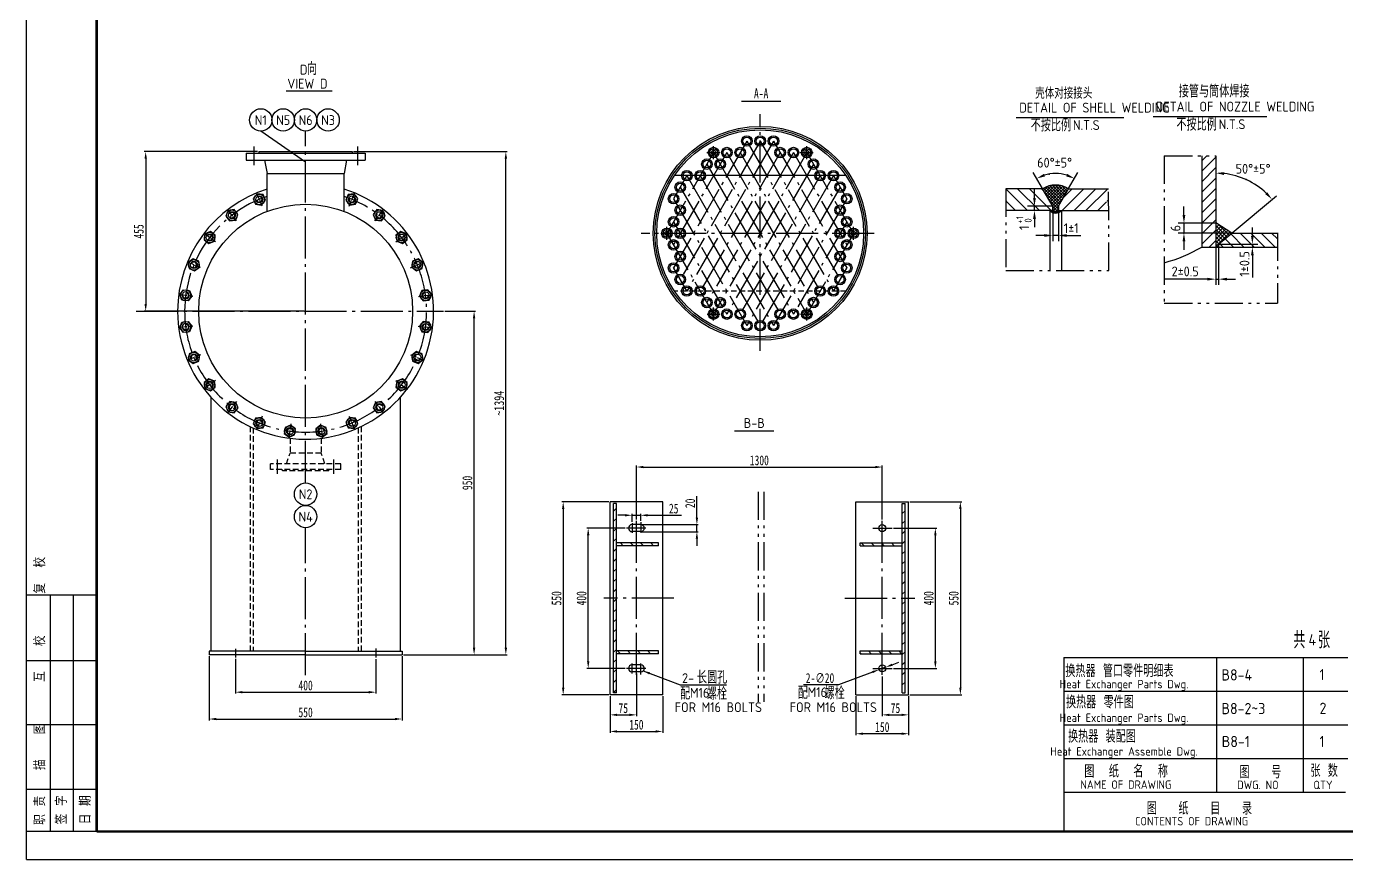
# Model space of a CAD drawing. Extents: x 3752 to 5058, y 2005 to 3221.
# Drawn here: x 3751.9 to 4222.5, y 2627.3 to 2924.3 of the extents above; entities that cross this region are included whole.
import ezdxf
from ezdxf.enums import TextEntityAlignment as Align

# ---------------------------------------------------------------- set-up
doc = ezdxf.new("R2010")
doc.units = 0
for name, pattern in [('CENTER', [20, 15, -2, 1, -2]), ('DIVIDE', [18, 10, -2, 1, -2, 1, -2]), ('HIDDEN', [0.375, 0.25, -0.125])]:
    doc.linetypes.add(name, pattern=pattern)
doc.layers.get('0').update_dxf_attribs({"linetype": 'CONTINUOUS'})
doc.layers.get('Defpoints').update_dxf_attribs({"linetype": 'CONTINUOUS'})
for name, color, linetype in [('1', 7, 'CONTINUOUS'), ('2', 1, 'CONTINUOUS'), ('3', 2, 'CENTER'), ('4', 6, 'DIVIDE'), ('5', 3, 'HIDDEN')]:
    doc.layers.add(name, color=color, linetype=linetype)
doc.styles.add('ACISOTS', font='isocp.shx', dxfattribs={"height": 1, "bigfont": 'gbcbig.shx'})
doc.styles.add('H5', font='romans.shx', dxfattribs={"width": 0.75, "bigfont": 'hz5.shx'})
doc.styles.add('HZ5', font='GungsuhChe.ttf', dxfattribs={"width": 0.75})
doc.dimstyles.new('8', dxfattribs={"dimtxt": 3.5, "dimasz": 2.5, "dimexe": 0.5, "dimexo": 0.5, "dimtad": 1, "dimdec": 0, "dimlfac": 8, "dimzin": 0, "dimdsep": 46, "dimtxsty": 'HZ5', "dimcen": 0, "dimadec": 0, "dimazin": 0, "dimtfac": 0.857143, "dimtdec": 0, "dimtmove": 0, "dimatfit": 0, "dimfxl": 0, "dimtvp": 1.5, "dimtolj": 1, "dimtzin": 0, "dimarcsym": 0})
doc.dimstyles.new('副本8', dxfattribs={"dimtxt": 3.5, "dimasz": 2.5, "dimexe": 0.5, "dimexo": 0.5, "dimtad": 1, "dimtih": 1, "dimtoh": 1, "dimdec": 0, "dimlfac": 8, "dimzin": 0, "dimdsep": 46, "dimtxsty": 'HZ5', "dimcen": 0, "dimadec": 0, "dimazin": 0, "dimtfac": 0.857143, "dimtdec": 0, "dimtmove": 0, "dimatfit": 0, "dimfxl": 0, "dimtvp": 1.5, "dimtolj": 1, "dimtzin": 0, "dimarcsym": 0})
pattern_1 = [(45, (314.3665, 20.7296), (-1.7960512, 1.7960512), [])]

# ---------------------------------------------------------------- blocks, each defined once
blk = doc.blocks.new('WSJTO4')
for p, q in [((0.16, 84.28), (-24.93, 84.28)), ((-16.46, 84.28), (-16.46, -0.03)), ((-8.31, 84.28), (-8.31, -0.03)), ((0.16, 60.84), (-24.93, 60.84)), ((0.16, 38.06), (-24.93, 38.06)), ((0.16, 14.95), (-24.93, 14.95)), ((0.16, -0.03), (-24.93, -0.03))]:
    blk.add_line(p, q)
at = {"style": 'H5'}
for s, p in [('职 责   描   图     互   校     复  校', (-18.19, 2.35)), ('签 字', (-10.49, 2.54)), ('日 期', (-1.94, 2.54))]:
    blk.add_text(s, height=4, rotation=90, dxfattribs=at).set_placement(p)
blk = doc.blocks.new('*U10')
at = {"layer": '1'}
blk.add_arc((3037, 1225.4), 8, 98.1643, 7.5, dxfattribs=at)
at = {"layer": '2'}
blk.add_lwpolyline([(3026.4, 1239.1), (3019.8, 1223.1), (3030.3, 1209.4), (3047.5, 1211.6), (3054.1, 1227.6), (3043.6, 1241.4)], close=True, dxfattribs=at)
for radius in [15, 10]:
    blk.add_circle((3037, 1225.4), radius, dxfattribs=at)
at = {"layer": '3'}
blk.add_line((3016.4, 1222.6), (3057.6, 1228.1), dxfattribs=at)
blk = doc.blocks.new('*D42')
at = {"layer": '1', "color": 0, "lineweight": -2}
for p, q in [((4098.12, 2962.79), (4098.12, 2950.37)), ((4148.12, 2962.7), (4148.12, 2950.37)), ((4100.62, 2950.87), (4145.62, 2950.87))]:
    blk.add_line(p, q, dxfattribs=at)
at = {"layer": '1', "color": 0}
for points in [[(4100.62, 2951.29), (4100.62, 2950.45), (4098.12, 2950.87)], [(4145.62, 2951.29), (4145.62, 2950.45), (4148.12, 2950.87)]]:
    blk.add_solid(points, dxfattribs=at)
at = {"layer": 'Defpoints', "color": 0}
for p in [(4098.12, 2963.29), (4148.12, 2963.2), (4148.12, 2950.87)]:
    blk.add_point(p, dxfattribs=at)
at = {"layer": '1', "color": 0, "insert": (4123.12, 2953.25), "char_height": 3.5, "attachment_point": 5, "style": 'HZ5'}
blk.add_mtext('\\A1;400', dxfattribs=at)
blk = doc.blocks.new('*D43')
at = {"layer": '1', "color": 0, "lineweight": -2}
for p, q in [((4088.75, 2963.73), (4088.75, 2940.81)), ((4157.5, 2963.73), (4157.5, 2940.81)), ((4091.25, 2941.31), (4155, 2941.31))]:
    blk.add_line(p, q, dxfattribs=at)
at = {"layer": '1', "color": 0}
for points in [[(4091.25, 2941.73), (4091.25, 2940.89), (4088.75, 2941.31)], [(4155, 2941.73), (4155, 2940.89), (4157.5, 2941.31)]]:
    blk.add_solid(points, dxfattribs=at)
at = {"layer": 'Defpoints', "color": 0}
for p in [(4088.75, 2964.23), (4157.5, 2964.23), (4157.5, 2941.31)]:
    blk.add_point(p, dxfattribs=at)
at = {"layer": '1', "color": 0, "insert": (4123.12, 2943.68), "char_height": 3.5, "attachment_point": 5, "style": 'HZ5'}
blk.add_mtext('\\A1;550', dxfattribs=at)
blk = doc.blocks.new('*D44')
at = {"layer": '1', "color": 0, "lineweight": -2}
for p, q in [((3901.09, 2822.84), (3911.97, 2822.84)), ((3911.47, 2702.88), (3911.47, 2820.34)), ((3886.28, 2700.38), (3911.97, 2700.38))]:
    blk.add_line(p, q, dxfattribs=at)
at = {"layer": '1', "color": 0}
for points in [[(3911.05, 2820.34), (3911.88, 2820.34), (3911.47, 2822.84)], [(3911.05, 2702.88), (3911.88, 2702.88), (3911.47, 2700.38)]]:
    blk.add_solid(points, dxfattribs=at)
at = {"layer": 'Defpoints', "color": 0}
for p in [(3900.59, 2822.84), (3911.47, 2822.84), (3885.78, 2700.38)]:
    blk.add_point(p, dxfattribs=at)
at = {"layer": '1', "color": 0, "insert": (3909.09, 2761.61), "char_height": 3.5, "attachment_point": 5, "rotation": 90, "style": 'HZ5'}
blk.add_mtext('\\A1;950', dxfattribs=at)
blk = doc.blocks.new('*D45')
at = {"layer": '1', "color": 0, "lineweight": -2}
for p, q in [((3868.53, 2879.71), (3923.29, 2879.71)), ((3922.79, 2702.88), (3922.79, 2877.21)), ((3886.78, 2700.38), (3923.29, 2700.38))]:
    blk.add_line(p, q, dxfattribs=at)
at = {"layer": '1', "color": 0}
for points in [[(3922.38, 2877.21), (3923.21, 2877.21), (3922.79, 2879.71)], [(3922.38, 2702.88), (3923.21, 2702.88), (3922.79, 2700.38)]]:
    blk.add_solid(points, dxfattribs=at)
at = {"layer": 'Defpoints', "color": 0}
for p in [(3868.03, 2879.71), (3922.79, 2879.71), (3886.28, 2700.38)]:
    blk.add_point(p, dxfattribs=at)
at = {"layer": '1', "color": 0, "insert": (3920.42, 2790.05), "char_height": 3.5, "attachment_point": 5, "rotation": 90, "style": 'HZ5'}
blk.add_mtext('\\A1;~{\\f宋体|b0|i0|c134|p54;1394}', dxfattribs=at)
blk = doc.blocks.new('*D48')
at = {"layer": '1', "color": 0, "lineweight": -2}
for p, q in [((3633.86, 2664.89), (3633.86, 2651.8)), ((3652.61, 2664.89), (3652.61, 2651.8)), ((3636.36, 2652.3), (3650.11, 2652.3))]:
    blk.add_line(p, q, dxfattribs=at)
at = {"layer": '1', "color": 0}
for points in [[(3636.36, 2652.72), (3636.36, 2651.88), (3633.86, 2652.3)], [(3650.11, 2652.72), (3650.11, 2651.88), (3652.61, 2652.3)]]:
    blk.add_solid(points, dxfattribs=at)
at = {"layer": 'Defpoints', "color": 0}
for p in [(3633.86, 2665.39), (3652.61, 2665.39), (3652.61, 2652.3)]:
    blk.add_point(p, dxfattribs=at)
at = {"layer": '1', "color": 0, "insert": (3643.23, 2654.68), "char_height": 3.5, "attachment_point": 5, "style": 'HZ5'}
blk.add_mtext('\\A1;150', dxfattribs=at)
blk = doc.blocks.new('*D49')
at = {"layer": '1', "color": 0, "lineweight": -2}
for p, q in [((3643.23, 2673.01), (3643.23, 2657.71)), ((3633.86, 2664.89), (3633.86, 2657.71)), ((3636.36, 2658.21), (3640.73, 2658.21))]:
    blk.add_line(p, q, dxfattribs=at)
at = {"layer": '1', "color": 0}
for points in [[(3636.36, 2658.63), (3636.36, 2657.79), (3633.86, 2658.21)], [(3640.73, 2658.63), (3640.73, 2657.79), (3643.23, 2658.21)]]:
    blk.add_solid(points, dxfattribs=at)
at = {"layer": 'Defpoints', "color": 0}
for p in [(3643.23, 2673.51), (3633.86, 2665.39), (3643.23, 2658.21)]:
    blk.add_point(p, dxfattribs=at)
at = {"layer": '1', "color": 0, "insert": (3638.55, 2660.58), "char_height": 3.5, "attachment_point": 5, "style": 'HZ5'}
blk.add_mtext('\\A1;75', dxfattribs=at)
blk = doc.blocks.new('*D50')
at = {"layer": '1', "color": 0, "lineweight": -2}
for p, q in [((3730.9, 2671.94), (3730.9, 2657.71)), ((3740.27, 2664.89), (3740.27, 2657.71)), ((3733.4, 2658.21), (3737.77, 2658.21))]:
    blk.add_line(p, q, dxfattribs=at)
at = {"layer": '1', "color": 0}
for points in [[(3733.4, 2658.62), (3733.4, 2657.79), (3730.9, 2658.21)], [(3737.77, 2658.62), (3737.77, 2657.79), (3740.27, 2658.21)]]:
    blk.add_solid(points, dxfattribs=at)
at = {"layer": 'Defpoints', "color": 0}
for p in [(3730.9, 2672.44), (3740.27, 2665.39), (3740.27, 2658.21)]:
    blk.add_point(p, dxfattribs=at)
at = {"layer": '1', "color": 0, "insert": (3735.59, 2660.58), "char_height": 3.5, "attachment_point": 5, "style": 'HZ5'}
blk.add_mtext('\\A1;75', dxfattribs=at)
blk = doc.blocks.new('*D51')
at = {"layer": '1', "color": 0, "lineweight": -2}
for p, q in [((3721.52, 2664.89), (3721.52, 2650.98)), ((3740.27, 2664.89), (3740.27, 2650.98)), ((3737.77, 2651.48), (3724.02, 2651.48))]:
    blk.add_line(p, q, dxfattribs=at)
at = {"layer": '1', "color": 0}
for points in [[(3724.02, 2651.9), (3724.02, 2651.06), (3721.52, 2651.48)], [(3737.77, 2651.9), (3737.77, 2651.06), (3740.27, 2651.48)]]:
    blk.add_solid(points, dxfattribs=at)
at = {"layer": 'Defpoints', "color": 0}
for p in [(3721.52, 2665.39), (3740.27, 2665.39), (3721.52, 2651.48)]:
    blk.add_point(p, dxfattribs=at)
at = {"layer": '1', "color": 0, "insert": (3730.9, 2653.85), "char_height": 3.5, "attachment_point": 5, "style": 'HZ5'}
blk.add_mtext('\\A1;150', dxfattribs=at)
blk = doc.blocks.new('*D52')
at = {"layer": '1', "color": 0, "lineweight": -2}
for p, q in [((3639.22, 2724.76), (3625.56, 2724.76)), ((3626.06, 2677.26), (3626.06, 2722.26)), ((3639.22, 2674.76), (3625.56, 2674.76))]:
    blk.add_line(p, q, dxfattribs=at)
at = {"layer": '1', "color": 0}
for points in [[(3625.64, 2722.26), (3626.47, 2722.26), (3626.06, 2724.76)], [(3625.64, 2677.26), (3626.47, 2677.26), (3626.06, 2674.76)]]:
    blk.add_solid(points, dxfattribs=at)
at = {"layer": 'Defpoints', "color": 0}
for p in [(3626.06, 2724.76), (3639.72, 2724.76), (3639.72, 2674.76)]:
    blk.add_point(p, dxfattribs=at)
at = {"layer": '1', "color": 0, "insert": (3623.68, 2699.76), "char_height": 3.5, "attachment_point": 5, "rotation": 90, "style": 'HZ5'}
blk.add_mtext('\\A1;400', dxfattribs=at)
blk = doc.blocks.new('*D53')
at = {"layer": '1', "color": 0, "lineweight": -2}
for p, q in [((3633.36, 2734.14), (3616.64, 2734.14)), ((3617.14, 2731.64), (3617.14, 2667.89)), ((3633.36, 2665.39), (3616.64, 2665.39))]:
    blk.add_line(p, q, dxfattribs=at)
at = {"layer": '1', "color": 0}
for points in [[(3616.72, 2731.64), (3617.56, 2731.64), (3617.14, 2734.14)], [(3616.72, 2667.89), (3617.56, 2667.89), (3617.14, 2665.39)]]:
    blk.add_solid(points, dxfattribs=at)
at = {"layer": 'Defpoints', "color": 0}
for p in [(3633.86, 2734.14), (3617.14, 2665.39), (3633.86, 2665.39)]:
    blk.add_point(p, dxfattribs=at)
at = {"layer": '1', "color": 0, "insert": (3614.76, 2699.76), "char_height": 3.5, "attachment_point": 5, "rotation": 90, "style": 'HZ5'}
blk.add_mtext('\\A1;550', dxfattribs=at)
blk = doc.blocks.new('*D54')
at = {"layer": '1', "color": 0, "lineweight": -2}
for p, q in [((3734.91, 2724.76), (3750.31, 2724.76)), ((3749.81, 2677.26), (3749.81, 2722.26)), ((3734.91, 2674.76), (3750.31, 2674.76))]:
    blk.add_line(p, q, dxfattribs=at)
at = {"layer": '1', "color": 0}
for points in [[(3749.4, 2722.26), (3750.23, 2722.26), (3749.81, 2724.76)], [(3749.4, 2677.26), (3750.23, 2677.26), (3749.81, 2674.76)]]:
    blk.add_solid(points, dxfattribs=at)
at = {"layer": 'Defpoints', "color": 0}
for p in [(3734.41, 2724.76), (3749.81, 2724.76), (3734.41, 2674.76)]:
    blk.add_point(p, dxfattribs=at)
at = {"layer": '1', "color": 0, "insert": (3747.44, 2699.76), "char_height": 3.5, "attachment_point": 5, "rotation": 90, "style": 'HZ5'}
blk.add_mtext('\\A1;400', dxfattribs=at)
blk = doc.blocks.new('*D55')
at = {"layer": '1', "color": 0, "lineweight": -2}
for p, q in [((3740.77, 2734.14), (3759.23, 2734.14)), ((3758.73, 2731.64), (3758.73, 2667.89)), ((3740.77, 2665.39), (3759.23, 2665.39))]:
    blk.add_line(p, q, dxfattribs=at)
at = {"layer": '1', "color": 0}
for points in [[(3758.32, 2731.64), (3759.15, 2731.64), (3758.73, 2734.14)], [(3758.32, 2667.89), (3759.15, 2667.89), (3758.73, 2665.39)]]:
    blk.add_solid(points, dxfattribs=at)
at = {"layer": 'Defpoints', "color": 0}
for p in [(3740.27, 2734.14), (3740.27, 2665.39), (3758.73, 2665.39)]:
    blk.add_point(p, dxfattribs=at)
at = {"layer": '1', "color": 0, "insert": (3756.36, 2699.76), "char_height": 3.5, "attachment_point": 5, "rotation": 90, "style": 'HZ5'}
blk.add_mtext('\\A1;550', dxfattribs=at)
blk = doc.blocks.new('*D56')
at = {"layer": '1', "color": 0, "lineweight": -2}
for p, q in [((3727.39, 2673.45), (3715.23, 2668.93)), ((3732.07, 2675.2), (3729.73, 2674.33)), ((3734.41, 2676.07), (3736.76, 2676.95)), ((3715.23, 2668.93), (3702.8, 2668.93))]:
    blk.add_line(p, q, dxfattribs=at)
at = {"layer": '1', "color": 0}
for points in [[(3727.24, 2673.84), (3727.53, 2673.06), (3729.73, 2674.33)], [(3734.27, 2676.46), (3734.56, 2675.68), (3732.07, 2675.2)]]:
    blk.add_solid(points, dxfattribs=at)
at = {"layer": 'Defpoints', "color": 0}
for p in [(3729.73, 2674.33), (3732.07, 2675.2)]:
    blk.add_point(p, dxfattribs=at)
at = {"layer": '1', "color": 0, "insert": (3708.7, 2671.3), "char_height": 3.5, "attachment_point": 5, "style": 'HZ5'}
blk.add_mtext('\\A1;2-∅20', dxfattribs=at)
blk = doc.blocks.new('*D57')
at = {"layer": '1', "color": 0, "lineweight": -2}
for p, q in [((3641.67, 2727.03), (3641.67, 2729.85)), ((3644.8, 2727.38), (3644.8, 2729.85)), ((3639.17, 2729.35), (3636.67, 2729.35)), ((3641.67, 2729.35), (3644.8, 2729.35)), ((3647.3, 2729.35), (3659.35, 2729.35))]:
    blk.add_line(p, q, dxfattribs=at)
at = {"layer": '1', "color": 0}
for points in [[(3639.17, 2729.77), (3639.17, 2728.94), (3641.67, 2729.35)], [(3647.3, 2729.77), (3647.3, 2728.94), (3644.8, 2729.35)]]:
    blk.add_solid(points, dxfattribs=at)
at = {"layer": 'Defpoints', "color": 0}
for p in [(3641.67, 2726.53), (3644.8, 2729.35), (3644.8, 2726.88)]:
    blk.add_point(p, dxfattribs=at)
at = {"layer": '1', "color": 0, "insert": (3656.53, 2731.73), "char_height": 3.5, "attachment_point": 5, "style": 'HZ5'}
blk.add_mtext('\\A1;25', dxfattribs=at)
blk = doc.blocks.new('*D58')
at = {"layer": '1', "color": 0, "lineweight": -2}
for p, q in [((3664.8, 2728.51), (3664.8, 2736.2)), ((3645.3, 2726.01), (3665.3, 2726.01)), ((3664.8, 2723.51), (3664.8, 2726.01)), ((3645.3, 2723.51), (3665.3, 2723.51)), ((3664.8, 2721.01), (3664.8, 2718.51))]:
    blk.add_line(p, q, dxfattribs=at)
at = {"layer": '1', "color": 0}
for points in [[(3664.38, 2728.51), (3665.22, 2728.51), (3664.8, 2726.01)], [(3664.38, 2721.01), (3665.22, 2721.01), (3664.8, 2723.51)]]:
    blk.add_solid(points, dxfattribs=at)
at = {"layer": 'Defpoints', "color": 0}
for p in [(3644.8, 2726.01), (3664.8, 2726.01), (3644.8, 2723.51)]:
    blk.add_point(p, dxfattribs=at)
at = {"layer": '1', "color": 0, "insert": (3662.42, 2733.61), "char_height": 3.5, "attachment_point": 5, "rotation": 90, "style": 'HZ5'}
blk.add_mtext('\\A1;20', dxfattribs=at)
blk = doc.blocks.new('*D59')
at = {"color": 0, "linetype": 'ByBlock'}
for p, q in [((3969.33, 2748.63), (3969.33, 2767.78)), ((4057, 2748.63), (4057, 2767.78)), ((3971.83, 2767.28), (4054.5, 2767.28))]:
    blk.add_line(p, q, dxfattribs=at)
for points in [[(3971.83, 2767.69), (3971.83, 2766.86), (3969.33, 2767.28)], [(4054.5, 2767.69), (4054.5, 2766.86), (4057, 2767.28)]]:
    blk.add_solid(points, dxfattribs=at)
at = {"layer": 'Defpoints', "color": 0, "linetype": 'ByBlock'}
for p in [(4057, 2767.28), (3969.33, 2748.13), (4057, 2748.13)]:
    blk.add_point(p, dxfattribs=at)
at = {"color": 0, "linetype": 'ByBlock', "insert": (4013.16, 2769.65), "char_height": 3.5, "attachment_point": 5, "style": 'HZ5'}
blk.add_mtext('\\A1;1300', dxfattribs=at)
blk = doc.blocks.new('*U60')
at = {"layer": '1', "color": 7, "linetype": 'Continuous'}
blk.add_line((3683.63, 2880.56), (3697.63, 2880.56), dxfattribs=at)
at = {"layer": '1', "color": 0, "linetype": 'Continuous', "style": 'HZ5', "width": 0.75}
blk.add_text('A-A', height=3.5, dxfattribs=at).set_placement((3690.63, 2883.31), align=Align.MIDDLE)
blk = doc.blocks.new('*X69')
at = {"color": 0}
for p, q in [((10.22, 27.19), (11.76, 28.73)), ((10.61, 26.52), (13.13, 29.04)), ((16.24, 23.01), (10.85, 28.39)), ((11, 25.85), (14.29, 29.14)), ((11.39, 25.17), (15.31, 29.1)), ((16.63, 23.68), (11.62, 28.69)), ((11.77, 24.5), (16.23, 28.96)), ((12.16, 23.83), (17.08, 28.74)), ((17.01, 24.35), (12.45, 28.92)), ((12.55, 23.16), (17.86, 28.46)), ((17.4, 25.02), (13.35, 29.07)), ((17.79, 25.7), (14.35, 29.14)), ((18.18, 26.37), (15.47, 29.08)), ((18.57, 27.04), (16.78, 28.83)), ((9.83, 27.86), (9.86, 27.89)), ((15.85, 22.33), (10.14, 28.05)), ((15.46, 21.66), (10.62, 26.51)), ((15.44, 20.63), (12.07, 24)), ((12.94, 22.48), (18.58, 28.13)), ((13.33, 21.81), (18.58, 27.07)), ((13.44, 20.86), (17.13, 24.56)), ((18.96, 27.71), (18.5, 28.17)), ((15.11, 19.89), (13.44, 21.56)), ((14.2, 19.74), (13.44, 20.5)), ((13.61, 19.98), (15.68, 22.05)), ((14.42, 19.72), (15.44, 20.74))]:
    blk.add_line(p, q, dxfattribs=at)
blk = doc.blocks.new('*D180')
at = {"layer": '1', "color": 0, "lineweight": -2}
for p, q in [((3834.28, 2879.71), (3793.89, 2879.71)), ((3794.39, 2877.21), (3794.39, 2825.34)), ((3850.91, 2822.84), (3793.89, 2822.84))]:
    blk.add_line(p, q, dxfattribs=at)
at = {"layer": '1', "color": 0}
for points in [[(3793.98, 2877.21), (3794.81, 2877.21), (3794.39, 2879.71)], [(3793.98, 2825.34), (3794.81, 2825.34), (3794.39, 2822.84)]]:
    blk.add_solid(points, dxfattribs=at)
at = {"layer": 'Defpoints', "color": 0}
for p in [(3834.78, 2879.71), (3794.39, 2822.84), (3851.41, 2822.84)]:
    blk.add_point(p, dxfattribs=at)
at = {"layer": '1', "color": 0, "insert": (3791.94, 2851.27), "char_height": 3.5, "attachment_point": 5, "rotation": 90, "style": 'HZ5'}
blk.add_mtext('\\A1;455', dxfattribs=at)

msp = doc.modelspace()

# ---------------------------------------------------------------- hatches: boundary and pattern name
at = {"layer": '1'}
h = msp.add_hatch(dxfattribs=at)
h.set_pattern_fill('ANSI37', color=256, angle=90, style=0)
h.set_pattern_definition([(135, (921.33926, 2534.60818), (-0.0883883476, -0.0883883476), []), (225, (921.33926, 2534.60818), (0.0883883476, -0.0883883476), [])])
h.paths.add_polyline_path([(4117.765, 2858.736), (4117.765, 2857.984, 0.193613), (4119.765, 2857.973), (4119.765, 2858.736, -0.4019748)])
h.paths.add_polyline_path([(4117.765, 2857.984), (4117.765, 2858.736), (4116.732, 2858.736, 0.1210186)])
h.paths.add_polyline_path([(4120.827, 2858.736), (4119.765, 2858.736), (4119.765, 2857.973, 0.1238724)])
h = msp.add_hatch(dxfattribs=at)
h.set_pattern_fill('ANSI37,_I', color=256, scale=0.3, style=2)
h.set_pattern_definition([(45, (1938.1354, 3170.2029), (-0.6735192, 0.6735192), []), (135, (1938.1354, 3170.2029), (-0.6735192, -0.6735192), [])])
h.paths.add_polyline_path([(4175.858, 2845.689), (4176.858, 2845.689), (4176.858, 2846.689), (4181.625, 2850.689), (4175.858, 2854.333)])
h = msp.add_hatch(dxfattribs=at)
h.set_pattern_fill('ANSI31', color=256, scale=0.8, style=0)
h.set_pattern_definition(pattern_1)
h.paths.add_polyline_path([(3962.204, 2754.243), (3961.204, 2754.243), (3961.204, 2720.493), (3962.204, 2720.493)])
h = msp.add_hatch(dxfattribs=at)
h.set_pattern_fill('ANSI31', color=256, scale=0.8, style=0)
h.set_pattern_definition([(45, (357.0918, 20.7296), (-1.7960512, 1.7960512), [])])
h.paths.add_polyline_path([(4065.12, 2754.243), (4064.12, 2754.243), (4064.12, 2720.493), (4065.12, 2720.493)])
h.paths.add_polyline_path([(4065.12, 2720.493), (4064.12, 2720.493), (4064.12, 2686.743), (4065.12, 2686.743)])
h = msp.add_hatch(dxfattribs=at)
h.set_pattern_fill('ANSI31', color=256, scale=0.8, angle=90, style=0)
h.set_pattern_definition([(135, (314.3665, 20.7296), (-1.7960512, -1.7960512), [])])
h.paths.add_polyline_path([(3969.329, 2739.243), (3969.329, 2740.243), (3962.204, 2740.243), (3962.204, 2739.243)])
h.paths.add_polyline_path([(3977.204, 2739.243), (3977.204, 2740.243), (3969.329, 2740.243), (3969.329, 2739.243)])
h.paths.add_polyline_path([(3977.204, 2700.743), (3977.204, 2701.743), (3969.329, 2701.743), (3969.329, 2700.743)])
h.paths.add_polyline_path([(3969.329, 2700.743), (3969.329, 2701.743), (3962.204, 2701.743), (3962.204, 2700.743)])
h = msp.add_hatch(dxfattribs=at)
h.set_pattern_fill('ANSI31', color=256, scale=0.8, angle=90, style=0)
h.set_pattern_definition([(135, (357.0918, 20.7296), (-1.7960512, -1.7960512), [])])
h.paths.add_polyline_path([(4064.12, 2739.243), (4064.12, 2740.243), (4056.995, 2740.243), (4056.995, 2739.243)])
h.paths.add_polyline_path([(4056.995, 2739.243), (4056.995, 2740.243), (4049.12, 2740.243), (4049.12, 2739.243)])
h.paths.add_polyline_path([(4056.995, 2700.743), (4056.995, 2701.743), (4049.12, 2701.743), (4049.12, 2700.743)])
h.paths.add_polyline_path([(4064.12, 2700.743), (4064.12, 2701.743), (4056.995, 2701.743), (4056.995, 2700.743)])
h = msp.add_hatch(dxfattribs=at)
h.set_pattern_fill('ANSI31', color=256, scale=0.8, style=0)
h.set_pattern_definition(pattern_1)
h.paths.add_polyline_path([(3962.204, 2720.493), (3961.204, 2720.493), (3961.204, 2686.743), (3962.204, 2686.743)])

# ---------------------------------------------------------------- linework, layer by layer
for p, q in [((4121.671, 2699.348), (4222.948, 2699.348)), ((4121.671, 2687.348), (4222.948, 2687.348)), ((4121.671, 2675.348), (4222.948, 2675.348)), ((4121.671, 2663.348), (4222.948, 2663.348)), ((4121.671, 2651.348), (4222.092, 2651.348))]:
    msp.add_line(p, q)
for p, q in [((3751.948, 2627.347), (3751.948, 3221.347)), ((3751.948, 2627.347), (3751.948, 3221.347)), ((4104.729, 2891.89), (4143.051, 2891.89)), ((4153.62, 2892.19), (4194.048, 2892.19)), ((3851.408, 2875.96), (3835.408, 2886.989)), ((4170.858, 2876.425), (4172.701, 2878.269)), ((4170.858, 2872.713), (4175.858, 2877.713)), ((4114.126, 2866.541), (4110.8, 2872.301)), ((4123.405, 2866.541), (4126.731, 2872.301)), ((4170.858, 2869.001), (4175.858, 2874.001)), ((4108.751, 2858.736), (4101.001, 2866.486)), ((4112.994, 2858.736), (4105.244, 2866.486)), ((4117.236, 2858.736), (4109.486, 2866.486)), ((4114.742, 2865.473), (4113.729, 2866.486)), ((4121.119, 2858.736), (4128.869, 2866.486)), ((4121.663, 2863.524), (4124.626, 2866.486)), ((4125.361, 2858.736), (4133.111, 2866.486)), ((4129.604, 2858.736), (4137.354, 2866.486)), ((4170.858, 2865.289), (4175.858, 2870.289)), ((4170.858, 2861.576), (4175.858, 2866.576)), ((4101.238, 2862.007), (4101.001, 2862.244)), ((4104.508, 2858.736), (4101.28, 2861.965)), ((4111.248, 2863.236), (4111.248, 2866.236)), ((4133.847, 2858.736), (4136.98, 2861.87)), ((4137.117, 2862.007), (4137.671, 2862.561)), ((4170.858, 2857.864), (4175.858, 2862.864)), ((4117.703, 2860.236), (4108.748, 2860.236)), ((4117.703, 2858.736), (4108.748, 2858.736)), ((4111.248, 2858.736), (4111.248, 2860.236)), ((4111.248, 2858.736), (4111.248, 2860.236)), ((4117.765, 2860.137), (4117.765, 2847.819)), ((4117.765, 2858.736), (4117.765, 2848.581)), ((4119.765, 2860.137), (4119.765, 2847.819)), ((4119.765, 2858.736), (4119.765, 2848.581)), ((4170.858, 2854.152), (4175.858, 2859.152)), ((4111.248, 2855.736), (4111.248, 2852.736)), ((4175.795, 2854.155), (4162.528, 2854.155)), ((4170.858, 2850.439), (4175.858, 2855.439)), ((4114.765, 2849.819), (4111.765, 2849.819)), ((4119.765, 2849.819), (4117.765, 2849.819)), ((4122.765, 2849.819), (4127.775, 2849.819)), ((4181.562, 2850.689), (4162.528, 2850.689)), ((4170.858, 2846.727), (4175.858, 2851.727)), ((4173.532, 2845.689), (4175.858, 2848.015)), ((4182.202, 2845.689), (4179.22, 2848.671)), ((4185.914, 2845.689), (4181.238, 2850.365)), ((4189.627, 2845.689), (4184.627, 2850.689)), ((4193.339, 2845.689), (4188.339, 2850.689)), ((4197.051, 2845.689), (4192.051, 2850.689)), ((4197.838, 2848.615), (4195.764, 2850.689)), ((4178.49, 2845.689), (4177.201, 2846.978)), ((4172.858, 2834.248), (4157.528, 2834.248)), ((3971.755, 2694.589), (3984.993, 2689.657)), ((3984.993, 2689.657), (4001.443, 2689.657)), ((3751.948, 2627.347), (4592.948, 2627.347))]:
    msp.add_line(p, q, dxfattribs=at)
at = {"layer": '1', "linetype": 'ByBlock'}
for p, q in [((4181.672, 2850.729), (4197.472, 2863.987)), ((4164.528, 2857.155), (4164.528, 2860.155)), ((4164.528, 2854.155), (4164.528, 2850.689)), ((4188.928, 2849.689), (4188.928, 2852.689)), ((4164.528, 2847.689), (4164.528, 2844.689)), ((4175.858, 2845.627), (4175.858, 2832.248)), ((4176.858, 2845.627), (4176.858, 2832.248)), ((4176.92, 2846.689), (4190.928, 2846.689)), ((4188.928, 2846.689), (4188.928, 2845.689)), ((4188.928, 2842.689), (4188.928, 2834.786)), ((4175.858, 2834.248), (4176.858, 2834.248)), ((4179.858, 2834.248), (4182.858, 2834.248))]:
    msp.add_line(p, q, dxfattribs=at)
at = {"layer": '1', "color": 7, "linetype": 'Continuous'}
msp.add_line((4004.356, 2780.213), (4018.356, 2780.213), dxfattribs=at)
at = {"layer": '1'}
for centre in [(3835.408, 2890.989), (3843.408, 2890.989), (3851.408, 2890.989), (3859.408, 2890.989), (3851.408, 2757.607), (3851.408, 2749.607)]:
    msp.add_circle(centre, 4, dxfattribs=at)
for centre, radius, start, end in [((4118.765, 2858.504), 13.431, 72.82452, 107.17548), ((4118.779, 2860.464), 2.679, 220.16135, 319.83865)]:
    msp.add_arc(centre, radius, start, end, dxfattribs=at)
at = {"layer": '1', "linetype": 'ByBlock'}
msp.add_arc((4175.858, 2845.85), 26.215, 46.56035, 83.43965, dxfattribs=at)
at = {"layer": '1'}
for p in [(4116.433, 2871.731), (4114.157, 2866.486), (4123.374, 2866.486), (4111.248, 2860.236), (4117.765, 2858.736), (4119.765, 2849.819)]:
    msp.add_point(p, dxfattribs=at)
at = {"layer": '1', "linetype": 'ByBlock'}
for p in [(4186.698, 2869.719), (4175.858, 2854.155), (4164.528, 2850.689), (4176.858, 2834.248)]:
    msp.add_point(p, dxfattribs=at)
at = {"layer": '1'}
for points in [[(4114.999, 2870.878), (4114.599, 2871.795), (4112.05, 2870.136)], [(4122.932, 2871.795), (4122.532, 2870.878), (4125.481, 2870.136)], [(4110.748, 2863.236), (4111.748, 2863.236), (4111.248, 2860.236)], [(4110.748, 2855.736), (4111.748, 2855.736), (4111.248, 2858.736)], [(4114.765, 2850.319), (4114.765, 2849.319), (4117.765, 2849.819)], [(4122.765, 2850.319), (4122.765, 2849.319), (4119.765, 2849.819)], [(3974.243, 2694.107), (3973.952, 2693.326), (3971.755, 2694.589)]]:
    msp.add_solid(points, dxfattribs=at)
at = {"layer": '1', "linetype": 'ByBlock'}
for points in [[(4178.824, 2871.395), (4178.881, 2872.393), (4175.858, 2872.065)], [(4194.247, 2865.228), (4193.519, 2864.542), (4195.94, 2862.701)], [(4164.028, 2857.155), (4165.028, 2857.155), (4164.528, 2854.155)], [(4164.028, 2847.689), (4165.028, 2847.689), (4164.528, 2850.689)], [(4188.428, 2849.689), (4189.428, 2849.689), (4188.928, 2846.689)], [(4188.428, 2842.689), (4189.428, 2842.689), (4188.928, 2845.689)], [(4172.858, 2834.748), (4172.858, 2833.748), (4175.858, 2834.248)], [(4179.858, 2834.748), (4179.858, 2833.748), (4176.858, 2834.248)]]:
    msp.add_solid(points, dxfattribs=at)
at = {"layer": '2'}
for p, q in [((3844.516, 2901.354), (3860.905, 2901.354)), ((3830.158, 2879.148), (3872.658, 2879.148)), ((3830.158, 2879.148), (3830.158, 2876.71)), ((3830.158, 2876.71), (3872.658, 2876.71)), ((3834.783, 2879.71), (3868.033, 2879.71)), ((3834.783, 2879.71), (3834.783, 2879.148)), ((3836.783, 2876.71), (3837.72, 2871.96)), ((3866.033, 2876.71), (3865.095, 2871.96)), ((3868.033, 2879.71), (3868.033, 2879.148)), ((3872.658, 2879.148), (3872.658, 2876.71)), ((4170.858, 2878.269), (4170.858, 2845.689)), ((4175.858, 2878.269), (4175.858, 2845.689)), ((3837.72, 2858.419), (3837.72, 2871.96)), ((3837.72, 2871.96), (3865.095, 2871.96)), ((3865.095, 2858.419), (3865.095, 2871.96)), ((4044.064, 2871.152), (3982.852, 2871.152)), ((4114.157, 2866.486), (4101.001, 2866.486)), ((4117.765, 2860.236), (4114.157, 2866.486)), ((4119.765, 2860.236), (4123.374, 2866.486)), ((4123.374, 2866.486), (4137.657, 2866.486)), ((4117.765, 2858.736), (4101.001, 2858.736)), ((4116.732, 2858.736), (4116.732, 2837.329)), ((4117.765, 2858.736), (4117.765, 2860.236)), ((4119.765, 2858.736), (4119.765, 2860.236)), ((4119.765, 2858.736), (4137.912, 2858.736)), ((4120.827, 2858.736), (4120.827, 2837.329)), ((4181.625, 2850.689), (4175.858, 2854.333)), ((4176.858, 2846.689), (4181.625, 2850.689)), ((4181.625, 2850.689), (4197.838, 2850.689)), ((4170.858, 2845.689), (4197.838, 2845.689)), ((4176.858, 2846.689), (4176.858, 2845.689)), ((3817.658, 2792.134), (3817.658, 2701.631)), ((3885.158, 2792.134), (3885.158, 2701.631)), ((3959.954, 2686.118), (3959.954, 2754.868)), ((3978.704, 2754.868), (3959.954, 2754.868)), ((3961.204, 2686.743), (3961.204, 2754.243)), ((3962.204, 2754.243), (3961.204, 2754.243)), ((3962.204, 2686.743), (3962.204, 2754.243)), ((3978.704, 2686.118), (3978.704, 2754.868)), ((4047.62, 2686.118), (4047.62, 2754.868)), ((4047.62, 2754.868), (4066.37, 2754.868)), ((4064.12, 2686.743), (4064.12, 2754.243)), ((4064.12, 2754.243), (4065.12, 2754.243)), ((4065.12, 2686.743), (4065.12, 2754.243)), ((4066.37, 2686.118), (4066.37, 2754.868)), ((3970.891, 2746.743), (3967.766, 2746.743)), ((3970.891, 2744.243), (3967.766, 2744.243)), ((3977.204, 2740.243), (3962.204, 2740.243)), ((3977.204, 2739.243), (3962.204, 2739.243)), ((3977.204, 2739.243), (3977.204, 2740.243)), ((4049.12, 2740.243), (4064.12, 2740.243)), ((4049.12, 2739.243), (4049.12, 2740.243)), ((4049.12, 2739.243), (4064.12, 2739.243)), ((3851.408, 2701.631), (3817.033, 2701.631)), ((3817.033, 2701.631), (3817.033, 2700.381)), ((3851.408, 2701.631), (3885.783, 2701.631)), ((3885.783, 2701.631), (3885.783, 2700.381)), ((3977.204, 2701.743), (3962.204, 2701.743)), ((3977.204, 2700.743), (3977.204, 2701.743)), ((4049.12, 2701.743), (4064.12, 2701.743)), ((4049.12, 2700.743), (4049.12, 2701.743)), ((3851.408, 2700.381), (3817.033, 2700.381)), ((3851.408, 2700.381), (3885.783, 2700.381)), ((3977.204, 2700.743), (3962.204, 2700.743)), ((4049.12, 2700.743), (4064.12, 2700.743)), ((4121.671, 2699.348), (4121.671, 2637.348)), ((4176.161, 2699.348), (4176.161, 2651.348)), ((4207.092, 2699.348), (4207.092, 2651.348)), ((3970.891, 2696.743), (3967.766, 2696.743)), ((3970.891, 2694.243), (3967.766, 2694.243)), ((3978.704, 2686.118), (3959.954, 2686.118)), ((3962.204, 2686.743), (3961.204, 2686.743)), ((4047.62, 2686.118), (4066.37, 2686.118)), ((4064.12, 2686.743), (4065.12, 2686.743))]:
    msp.add_line(p, q, dxfattribs=at)
at = {"layer": '2', "const_width": 0.9}
for points in [[(3776.948, 2637.347), (3776.948, 3211.347)], [(3776.948, 2637.347), (4582.948, 2637.347)]]:
    msp.add_lwpolyline(points, dxfattribs=at)
at = {"layer": '2'}
for centre, radius in [((4013.458, 2850.584), 38.125), ((4013.458, 2850.584), 37.5), ((4013.458, 2850.584), 36.875), ((4008.708, 2883.493), 1.875), ((4013.458, 2883.493), 1.875), ((4018.208, 2883.493), 1.875), ((3996.833, 2879.379), 1.875), ((3996.833, 2879.379), 1.375), ((4001.583, 2879.379), 1.875), ((4001.583, 2879.379), 1.375), ((4006.333, 2879.379), 1.875), ((4006.333, 2879.379), 1.375), ((4008.708, 2883.493), 1.375), ((4013.458, 2883.493), 1.375), ((4018.208, 2883.493), 1.375), ((4020.583, 2879.379), 1.875), ((4020.583, 2879.379), 1.375), ((4025.333, 2879.379), 1.875), ((4025.333, 2879.379), 1.375), ((4030.083, 2879.379), 1.875), ((4030.083, 2879.379), 1.375), ((3994.458, 2875.265), 1.875), ((3994.458, 2875.265), 1.375), ((3996.833, 2879.379), 0.75), ((3999.208, 2875.265), 1.875), ((3999.208, 2875.265), 1.375), ((4030.083, 2879.379), 0.75), ((4032.458, 2875.265), 1.875), ((4032.458, 2875.265), 1.375), ((3987.333, 2871.152), 1.875), ((3987.333, 2871.152), 1.375), ((3992.083, 2871.152), 1.875), ((3992.083, 2871.152), 1.375), ((4034.833, 2871.152), 1.875), ((4034.833, 2871.152), 1.375), ((4039.583, 2871.152), 1.875), ((4039.583, 2871.152), 1.375), ((3984.958, 2867.038), 1.875), ((3984.958, 2867.038), 1.375), ((4041.958, 2867.038), 1.875), ((4041.958, 2867.038), 1.375), ((3982.583, 2862.924), 1.875), ((3982.583, 2862.924), 1.375), ((4044.333, 2862.924), 1.875), ((4044.333, 2862.924), 1.375), ((3851.408, 2822.835), 38.125), ((3984.958, 2858.811), 1.875), ((3984.958, 2858.811), 1.375), ((4041.958, 2858.811), 1.875), ((4041.958, 2858.811), 1.375), ((3980.208, 2850.584), 1.875), ((3982.583, 2854.697), 1.875), ((3982.583, 2854.697), 1.375), ((3984.958, 2850.584), 1.875), ((4041.958, 2850.584), 1.875), ((4044.333, 2854.697), 1.875), ((4044.333, 2854.697), 1.375), ((4046.708, 2850.584), 1.875), ((3980.208, 2850.584), 1.375), ((3980.208, 2850.584), 0.75), ((3982.583, 2846.47), 1.875), ((3982.583, 2846.47), 1.375), ((3984.958, 2850.584), 1.375), ((4041.958, 2850.584), 1.375), ((4044.333, 2846.47), 1.875), ((4044.333, 2846.47), 1.375), ((4046.708, 2850.584), 1.375), ((4046.708, 2850.584), 0.75), ((3984.958, 2842.356), 1.875), ((3984.958, 2842.356), 1.375), ((4041.958, 2842.356), 1.875), ((4041.958, 2842.356), 1.375), ((3982.583, 2838.243), 1.875), ((3982.583, 2838.243), 1.375), ((4044.333, 2838.243), 1.875), ((4044.333, 2838.243), 1.375), ((3984.958, 2834.129), 1.875), ((3984.958, 2834.129), 1.375), ((4041.958, 2834.129), 1.875), ((4041.958, 2834.129), 1.375), ((3987.333, 2830.016), 1.875), ((3987.333, 2830.016), 1.375), ((3992.083, 2830.016), 1.875), ((3992.083, 2830.016), 1.375), ((4034.833, 2830.016), 1.875), ((4034.833, 2830.016), 1.375), ((4039.583, 2830.016), 1.875), ((4039.583, 2830.016), 1.375), ((3994.458, 2825.902), 1.875), ((3994.458, 2825.902), 1.375), ((3999.208, 2825.902), 1.875), ((3999.208, 2825.902), 1.375), ((4032.458, 2825.902), 1.875), ((4032.458, 2825.902), 1.375), ((3996.833, 2821.788), 1.875), ((3996.833, 2821.788), 1.375), ((3996.833, 2821.788), 0.75), ((4001.583, 2821.788), 1.875), ((4001.583, 2821.788), 1.375), ((4006.333, 2821.788), 1.875), ((4006.333, 2821.788), 1.375), ((4008.708, 2817.675), 1.875), ((4013.458, 2817.675), 1.875), ((4018.208, 2817.675), 1.875), ((4020.583, 2821.788), 1.875), ((4020.583, 2821.788), 1.375), ((4025.333, 2821.788), 1.875), ((4025.333, 2821.788), 1.375), ((4030.083, 2821.788), 1.875), ((4030.083, 2821.788), 1.375), ((4030.083, 2821.788), 0.75), ((4008.708, 2817.675), 1.375), ((4013.458, 2817.675), 1.375), ((4018.208, 2817.675), 1.375), ((4056.995, 2745.493), 1.25), ((4056.995, 2695.493), 1.25)]:
    msp.add_circle(centre, radius, dxfattribs=at)
for centre, radius, start, end in [((3851.408, 2822.835), 45.625, 180.09873, 72.5424), ((3851.408, 2822.835), 45.625, 107.4576, 180), ((4118.765, 2858.945), 8.838, 58.57081, 121.42919), ((4118.765, 2859.779), 1.445, 226.20223, 313.79777), ((4144.054, 2891.184), 52.803, 284.78306, 300.50459), ((3967.766, 2745.493), 1.25, 90, 270), ((3970.891, 2745.493), 1.25, 270, 90), ((3967.766, 2695.493), 1.25, 90, 270), ((3970.891, 2695.493), 1.25, 270, 90)]:
    msp.add_arc(centre, radius, start, end, dxfattribs=at)
for p in [(4117.765, 2860.236), (4117.765, 2860.236), (4117.765, 2860.199), (4119.765, 2860.236), (4119.765, 2860.199)]:
    msp.add_point(p, dxfattribs=at)
at = {"layer": '2', "linetype": 'ByBlock'}
msp.add_point((4176.858, 2846.689), dxfattribs=at)
msp.add_point((4176.858, 2846.689), dxfattribs=at)
at = {"layer": '3'}
for p, q in [((4013.458, 2808.697), (4013.458, 2893.054)), ((3851.408, 2761.607), (3851.408, 2886.989)), ((3832.97, 2881.585), (3832.97, 2874.835)), ((3869.845, 2881.585), (3869.845, 2874.835)), ((4008.708, 2883.493), (3982.583, 2838.243)), ((4013.458, 2883.493), (3984.958, 2834.129)), ((4018.208, 2883.493), (3987.333, 2830.016)), ((3996.833, 2877.055), (3996.833, 2881.681)), ((4008.708, 2883.493), (4039.583, 2830.016)), ((4013.458, 2883.493), (4041.958, 2834.129)), ((4018.208, 2883.493), (4044.333, 2838.243)), ((4030.083, 2877.055), (4030.083, 2881.681)), ((3996.833, 2879.379), (3980.208, 2850.584)), ((4001.583, 2879.379), (3982.583, 2846.47)), ((4020.583, 2879.379), (3992.083, 2830.016)), ((3994.429, 2879.379), (3999.097, 2879.379)), ((4025.333, 2879.379), (3994.458, 2825.902)), ((3996.833, 2879.379), (4030.083, 2821.788)), ((4030.083, 2879.379), (3996.833, 2821.788)), ((4001.583, 2879.379), (4032.458, 2825.902)), ((4006.333, 2879.379), (4034.833, 2830.016)), ((4025.333, 2879.379), (4044.333, 2846.47)), ((4027.744, 2879.379), (4032.349, 2879.379)), ((4030.083, 2879.379), (4046.708, 2850.584)), ((3987.333, 2871.152), (3982.583, 2862.924)), ((3987.333, 2871.152), (4018.208, 2817.675)), ((3992.083, 2871.152), (4020.583, 2821.788)), ((3994.458, 2875.265), (4025.333, 2821.788)), ((4032.458, 2875.265), (4001.583, 2821.788)), ((4034.833, 2871.152), (4006.333, 2821.788)), ((4039.583, 2871.152), (4008.708, 2817.675)), ((4039.583, 2871.152), (4044.333, 2862.924)), ((3984.958, 2867.038), (4013.458, 2817.675)), ((4041.958, 2867.038), (4013.458, 2817.675)), ((3982.583, 2862.924), (4008.708, 2817.675)), ((4044.333, 2862.924), (4018.208, 2817.675)), ((3980.208, 2848.26), (3980.208, 2852.886)), ((3982.583, 2854.697), (4001.583, 2821.788)), ((4044.333, 2854.697), (4025.333, 2821.788)), ((4046.708, 2848.26), (4046.708, 2852.886)), ((4054.153, 2850.584), (3971.064, 2850.584)), ((3978.458, 2850.584), (3981.958, 2850.584)), ((3980.208, 2850.584), (3996.833, 2821.788)), ((4046.708, 2850.584), (4030.083, 2821.788)), ((4044.958, 2850.584), (4048.458, 2850.584)), ((3987.333, 2830.016), (3982.583, 2838.243)), ((3982.583, 2838.243), (3987.333, 2830.016)), ((4039.583, 2830.016), (4044.333, 2838.243)), ((4044.333, 2838.243), (4039.583, 2830.016)), ((3996.833, 2819.465), (3996.833, 2824.09)), ((4030.083, 2819.465), (4030.083, 2824.09)), ((3791.037, 2822.835), (3900.594, 2822.835)), ((3994.592, 2821.788), (3999.053, 2821.788)), ((4027.844, 2821.788), (4032.221, 2821.788)), ((3841.408, 2764.883), (3841.408, 2770.023)), ((3861.408, 2764.883), (3861.408, 2770.023)), ((3851.408, 2693.058), (3851.408, 2745.607)), ((3972.722, 2745.493), (3965.82, 2745.493)), ((3967.766, 2747.262), (3967.766, 2743.79)), ((3969.329, 2693.169), (3969.329, 2748.128)), ((3970.891, 2747.609), (3970.891, 2743.79)), ((4053.602, 2745.493), (4060.503, 2745.493)), ((4056.995, 2693.169), (4056.995, 2748.128)), ((3982.645, 2720.493), (3957.692, 2720.493)), ((4043.679, 2720.493), (4068.632, 2720.493)), ((3826.408, 2702.458), (3826.408, 2699.44)), ((3876.408, 2702.647), (3876.408, 2699.346)), ((3967.766, 2693.724), (3967.766, 2697.195)), ((3970.891, 2693.377), (3970.891, 2697.195)), ((3972.722, 2695.493), (3965.82, 2695.493)), ((4053.602, 2695.493), (4060.503, 2695.493))]:
    msp.add_line(p, q, dxfattribs=at)
for start, end in [(180.10446, 71.49476), (108.50524, 180)]:
    msp.add_arc((3851.408, 2822.835), 43.125, start, end, dxfattribs=at)
at = {"layer": '4'}
for p, q in [((4157.528, 2878.269), (4157.528, 2825.664)), ((4157.528, 2878.269), (4175.858, 2878.269)), ((4101.001, 2866.486), (4101.001, 2837.329)), ((4137.766, 2837.329), (4137.657, 2866.486)), ((4197.838, 2850.779), (4197.838, 2825.664)), ((4101.001, 2837.329), (4137.766, 2837.329)), ((4157.528, 2825.664), (4197.838, 2825.664)), ((4012.717, 2758.444), (4012.717, 2683.631)), ((4014.717, 2758.444), (4014.717, 2683.631))]:
    msp.add_line(p, q, dxfattribs=at)
at = {"layer": '5', "ltscale": 8}
for p, q in [((4044.064, 2830.016), (3982.852, 2830.016)), ((3831.658, 2781.707), (3831.658, 2701.631)), ((3871.158, 2781.707), (3871.158, 2701.631)), ((3832.658, 2781.241), (3832.658, 2701.631)), ((3845.845, 2777.551), (3845.845, 2772.21)), ((3856.97, 2777.551), (3856.97, 2772.21)), ((3870.158, 2781.241), (3870.158, 2701.631)), ((3844.533, 2768.46), (3845.845, 2772.21)), ((3856.97, 2772.21), (3845.845, 2772.21)), ((3858.283, 2768.46), (3856.97, 2772.21)), ((3863.908, 2768.46), (3838.908, 2768.46)), ((3838.908, 2766.46), (3838.908, 2768.46)), ((3863.908, 2766.46), (3863.908, 2768.46)), ((3863.908, 2766.46), (3838.908, 2766.46)), ((3843.158, 2765.96), (3843.158, 2766.46)), ((3859.658, 2765.96), (3843.158, 2765.96)), ((3859.658, 2765.96), (3859.658, 2766.46))]:
    msp.add_line(p, q, dxfattribs=at)

# ---------------------------------------------------------------- block references
at = {"layer": '1', "linetype": 'Continuous'}
msp.add_blockref('*U60', (323.174, 17.16), dxfattribs=at)
at = {"layer": '1'}
for name, p in [('*X69', (4104.328, 2838.615)), ('WSJTO4', (3776.792, 2637.375))]:
    msp.add_blockref(name, p, dxfattribs=at)
at = {"layer": '2', "yscale": 0.125, "zscale": 0.125}
for p, xscale, rotation in [((4081.108, 2535.634), 0.125, 104.9999999999945), ((3810.749, 2457.331), 0.125, 59.99999999999945), ((4147.614, 2604.871), 0.125, 120.0000000000005), ((3717.535, 2480.309), 0.125, 44.99999999999768), ((4193.935, 2688.962), 0.125, 135.0000000000022), ((3633.444, 2526.629), 0.125, 30.00000000001224), ((4216.912, 2782.176), 0.125, 149.9999999999877), ((3564.207, 2593.135), 0.125, 15.00000000000073), ((4188.273, 2675.295), -0.125, 359.9999999999986), ((4214.981, 2767.51), -0.125, 14.99999999999939), ((3487.834, 2767.51), 0.125, 344.9999999999992), ((4138.609, 3052.536), 0.125, 195.0000000000007), ((3485.903, 2863.495), 0.125, 329.9999999999877), ((4069.372, 3119.042), 0.125, 210.0000000000122), ((3508.881, 2956.709), 0.125, 315.0000000000023), ((3985.281, 3165.362), 0.125, 224.9999999999976), ((3555.201, 3040.799), 0.125, 300.0000000000005), ((3892.067, 3188.34), 0.125, 239.9999999999994), ((3796.082, 3186.409), 0.125, 255.0000000000056), ((3703.867, 3159.701), 0.125, 270), ((3621.708, 3110.036), 0.125, 284.9999999999944)]:
    msp.add_blockref('*U10', p, dxfattribs=dict(at, xscale=xscale, rotation=rotation))
at = {"layer": '2', "xscale": 0.125, "yscale": 0.125, "zscale": 0.125}
msp.add_blockref('*U10', (3514.542, 2675.295), dxfattribs=at)

# ---------------------------------------------------------------- texts
at = {"layer": '1', "style": 'ACISOTS'}
for s, height, p in [('D', 3.5, (3849.359, 2907.172)), ('向', 4.5, (3851.848, 2907.042)), ('VIEW D', 3.5, (3844.891, 2902.182)), (' 接管与筒体焊接', 4.5, (4160.132, 2899.008)), ('壳体对接接头', 4, (4111.491, 2898.57)), ('DETAIL OF SHELL WELDING', 3.5, (4105.817, 2893.643)), ('DETAIL OF NOZZLE WELDING', 3.5, (4154.496, 2894.012)), ('不按比例', 4.5, (4109.908, 2886.876)), ('N.T.S', 3.5, (4124.971, 2887.426)), ('不按比例', 4.5, (4161.846, 2887.176)), ('N.T.S', 3.5, (4176.909, 2887.726)), ('60%%d%%p5%%d', 3.5, (4112.211, 2874.025)), ('共', 6, (4203.533, 2702.644)), ('4', 4, (4208.946, 2703.706)), ('张', 6, (4212.301, 2702.644)), ('2-', 3.5, (3985.618, 2690.282)), ('B8-4', 4, (4177.901, 2691.181)), ('1', 4, (4212.875, 2691.278)), ('FOR M16 BOLTS', 3.5, (3983.006, 2679.918)), ('FOR M16 BOLTS', 3.5, (4023.992, 2679.918)), ('B8-2~3', 4, (4177.901, 2679.181)), ('2', 4, (4212.875, 2679.278)), ('B8-1', 4, (4178.006, 2667.426)), ('1', 4, (4212.875, 2667.426)), ('图  纸  名  称', 4.5, (4129.005, 2656.608)), ('图   号', 4.5, (4184.325, 2656.296)), ('张 数', 4.5, (4209.635, 2656.81)), ('NAME OF DRAWING', 3, (4127.622, 2652.576, 15)), ('DWG. NO', 3, (4183.521, 2652.472, 15)), ('QTY', 3, (4210.67, 2652.472, 15)), ('图   纸   目   录', 4.5, (4151.266, 2643.371)), ('CONTENTS OF DRAWING', 3, (4147.094, 2639.539, 15))]:
    msp.add_text(s, height=height, dxfattribs=at).set_placement(p)
for s, height, p in [('N1', 3.5, (3835.421, 2890.952)), ('N5', 3.5, (3843.421, 2890.952)), ('N6', 3.5, (3851.421, 2890.952)), ('N3', 3.5, (3859.421, 2890.952)), ('2%%p0.5', 3.5, (4164.975, 2837.008)), ('N2', 3.5, (3851.421, 2757.57)), ('N4', 3.5, (3851.421, 2749.57)), ('Heat Exchanger Parts Dwg.', 3, (4143.169, 2689.467)), ('Heat Exchanger Parts Dwg.', 3, (4143.169, 2677.467)), ('Heat Exchanger Assemble Dwg.', 3, (4143.169, 2665.467))]:
    msp.add_text(s, height=height, dxfattribs=at).set_placement(p, align=Align.MIDDLE)
at = {"layer": '1', "linetype": 'ByBlock', "style": 'ACISOTS'}
msp.add_text('50%%d%%P5%%d', height=3.5, dxfattribs=at).set_placement((4189.198, 2873.599), align=Align.MIDDLE)
at = {"layer": '1', "style": 'ACISOTS'}
for s, p in [('+1', (4107.251, 2854.09)), ('0', (4110.248, 2854.401))]:
    msp.add_text(s, height=2.5, rotation=90, dxfattribs=at).set_placement(p)
msp.add_text('1%%p1', height=3.5, dxfattribs=at).set_placement((4124.335, 2852.418), align=Align.MIDDLE_CENTER)
at = {"layer": '1', "linetype": 'ByBlock', "style": 'ACISOTS'}
msp.add_text('6', height=3.5, rotation=90, dxfattribs=at).set_placement((4161.528, 2852.422), align=Align.MIDDLE_CENTER)
msp.add_text('1%%p0.5', height=3.5, rotation=90, dxfattribs=at).set_placement((4186.128, 2839.709), align=Align.MIDDLE)
at = {"layer": '1', "color": 0, "linetype": 'Continuous', "style": 'ACISOTS'}
msp.add_text('B-B', height=3.5, dxfattribs=at).set_placement((4011.356, 2782.963), align=Align.MIDDLE)
at = {"layer": '1', "style": 'ACISOTS'}
for s, p in [('换热器 管口零件明细表', (4141.54, 2692.377)), ('换热器 零件图', (4134.574, 2681.249)), ('换热器 装配图', (4135.31, 2669.044))]:
    msp.add_text(s, height=4.5, dxfattribs=at).set_placement(p, align=Align.CENTER)
for s, height, p in [('长圆孔', 4.5, (3990.91, 2694.563)), ('配', 4.5, (3984.914, 2688.89)), ('M16', 3.5, (3988.417, 2688.567)), ('螺栓', 4.5, (3994.44, 2688.798)), ('配', 4.5, (4026.865, 2689.104)), ('M16', 3.5, (4030.368, 2688.781)), ('螺栓', 4.5, (4036.391, 2689.012))]:
    msp.add_text(s, height=height, dxfattribs=at).set_placement(p, align=Align.TOP_LEFT)
at = {"layer": '1', "insert": (4107.6, 2852.585), "char_height": 3.5, "attachment_point": 5, "rotation": 90, "style": 'ACISOTS'}
msp.add_mtext('1', dxfattribs=at)

# ---------------------------------------------------------------- dimensions: what is measured, and where the dimension line sits
at = {"layer": '1'}
dim = msp.add_linear_dim(base=(3794.395, 2822.835), p1=(3834.783, 2879.71), p2=(3851.408, 2822.835), angle=90, dimstyle='8', override={"dimtxsty": 'ACISOTS'}, dxfattribs=at)
dim.commit()
dim.dimension.update_dxf_attribs({"geometry": '*D180', "text_midpoint": (3791.942, 2851.273)})
for base, p1, p2, text, picture, middle in [((3922.795, 2879.71), (3886.283, 2700.381), (3868.033, 2879.71), '~{\\fËÎÌå|b0|i0|c134|p54;1394}', '*D45', (3920.42, 2790.046)), ((3911.466, 2822.835), (3885.783, 2700.381), (3900.594, 2822.835), '950', '*D44', (3909.091, 2761.608))]:
    dim = msp.add_linear_dim(base=base, p1=p1, p2=p2, angle=90, text=text, dimstyle='8', override={"dimtxsty": 'ACISOTS'}, dxfattribs=at)
    dim.commit()
    dim.dimension.update_dxf_attribs({"geometry": picture, "text_midpoint": middle})
dim = msp.add_linear_dim(base=(4056.995, 2767.276), p1=(3969.329, 2748.128), p2=(4056.995, 2748.128), text='1300', dimstyle='8', override={"dimtxsty": 'ACISOTS'}, dxfattribs=at)
dim.commit()
dim.dimension.update_dxf_attribs({"geometry": '*D59', "text_midpoint": (4013.162, 2767.276), "dimtype": 160})
for base, p1, p2, picture, middle in [((3943.234, 2686.118), (3959.954, 2754.868), (3959.954, 2686.118), '*D53', (3940.859, 2720.493)), ((3990.894, 2746.743), (3970.891, 2744.243), (3970.891, 2746.743), '*D58', (3988.519, 2754.337)), ((4084.829, 2686.118), (4066.37, 2754.868), (4066.37, 2686.118), '*D55', (4082.454, 2720.493)), ((3952.153, 2745.493), (3965.82, 2695.493), (3965.82, 2745.493), '*D52', (3949.778, 2720.493)), ((4075.91, 2745.493), (4060.503, 2695.493), (4060.503, 2745.493), '*D54', (4073.535, 2720.493))]:
    dim = msp.add_linear_dim(base=base, p1=p1, p2=p2, angle=90, dimstyle='8', override={"dimtxsty": 'ACISOTS'}, dxfattribs=at)
    dim.commit()
    dim.dimension.update_dxf_attribs({"geometry": picture, "text_midpoint": middle, "insert": (326.096, 20.73)})
dim = msp.add_linear_dim(base=(3970.891, 2750.083), p1=(3967.766, 2747.262), p2=(3970.891, 2747.609), dimstyle='8', override={"dimtxsty": 'ACISOTS'}, dxfattribs=at)
dim.commit()
dim.dimension.update_dxf_attribs({"geometry": '*D57', "text_midpoint": (3982.63, 2750.083), "dimtype": 160, "insert": (326.096, 20.73)})
for base, p1, p2, picture, middle, set_off in [((3885.783, 2677.459), (3817.033, 2700.381), (3885.783, 2700.381), '*D43', (3851.408, 2679.834), (-271.716, -263.851)), ((3876.408, 2687.02), (3826.408, 2699.44), (3876.408, 2699.346), '*D42', (3851.408, 2689.395), (-271.716, -263.851)), ((3969.329, 2678.938), (3959.954, 2686.118), (3969.329, 2694.243), '*D49', (3964.641, 2681.313), (326.096, 20.73)), ((4066.37, 2678.938), (4056.995, 2693.169), (4066.37, 2686.118), '*D50', (4061.683, 2681.313), (326.096, 20.73)), ((3978.704, 2673.03), (3959.954, 2686.118), (3978.704, 2686.118), '*D48', (3969.329, 2675.405), (326.096, 20.73)), ((4047.62, 2672.209), (4066.37, 2686.118), (4047.62, 2686.118), '*D51', (4056.995, 2674.584), (326.096, 20.73))]:
    dim = msp.add_linear_dim(base=base, p1=p1, p2=p2, dimstyle='8', override={"dimtxsty": 'ACISOTS'}, dxfattribs=at)
    dim.commit()
    dim.dimension.update_dxf_attribs({"geometry": picture, "text_midpoint": middle, "insert": set_off})
dim = msp.add_diameter_dim_2p(p1=(4058.166, 2695.929), p2=(4055.824, 2695.056), text='2-<>', dimstyle='副本8', override={"dimtxsty": 'ACISOTS'}, dxfattribs=at)
dim.commit()
dim.dimension.update_dxf_attribs({"geometry": '*D56', "text_midpoint": (4034.799, 2689.657), "dimtype": 163, "insert": (326.096, 20.73)})

doc.saveas('drawing.dxf')
